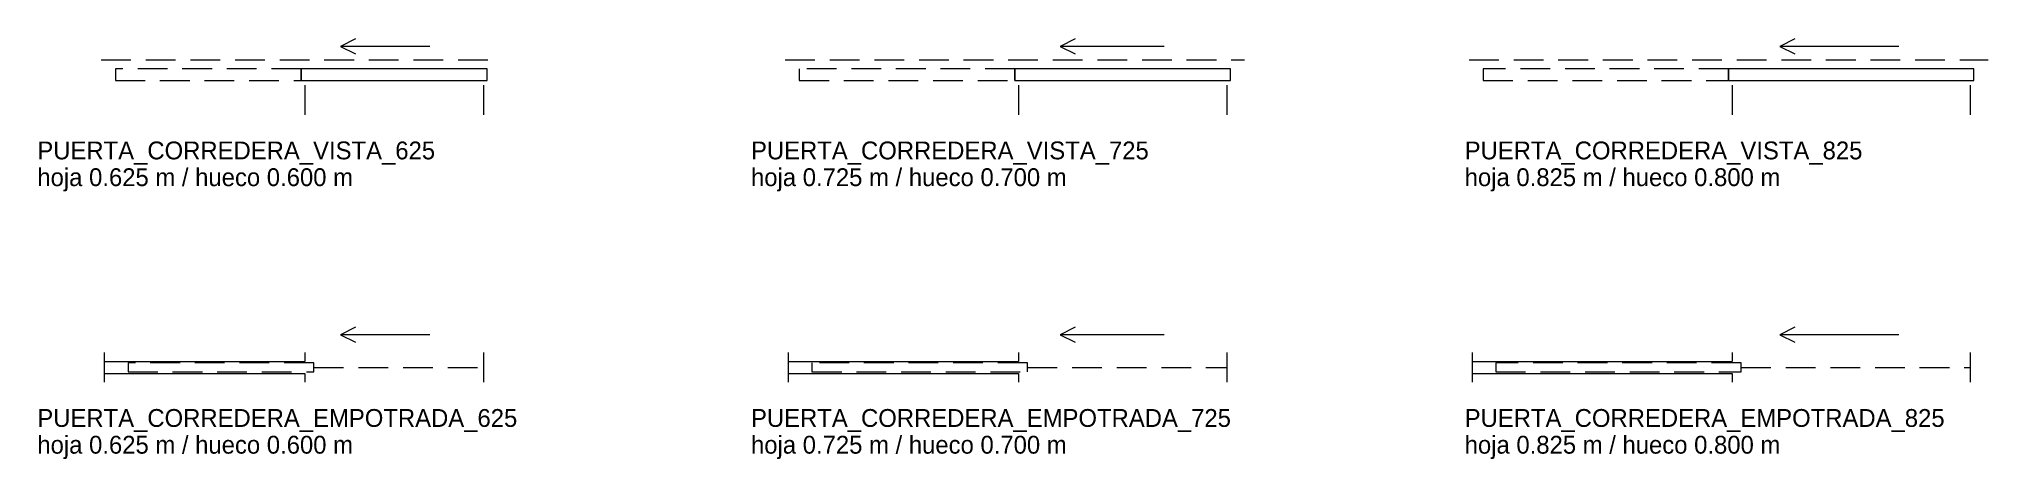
# Model space of a CAD drawing. Header units: centimetres. Extents: x 11 to 666, y -126 to 16.
import ezdxf

# ---------------------------------------------------------------- set-up
doc = ezdxf.new("R2010")
doc.units = ezdxf.units.CM
doc.linetypes.add('OCULTA', pattern=[15, 10, -5])
doc.layers.add('A-CARPINTERIA', color=4, linetype='Continuous', lineweight=18)
doc.layers.add('A-CARPINTERIA-OCULTA', color=4, linetype='OCULTA', lineweight=13)
doc.layers.add('A-TEXTO', color=7, linetype='Continuous')

# ---------------------------------------------------------------- blocks, each defined once
blk = doc.blocks.new('PUERTA_CORREDERA_VISTA_625')
at = {"layer": 'A-CARPINTERIA'}
for points in [[(17, 15.5), (12, 13), (17, 10.5)], [(42, 13), (12, 13)], [(0, 0), (0, -10)], [(60, 0), (60, -10)]]:
    blk.add_lwpolyline(points, dxfattribs=at)
blk.add_lwpolyline([(-1.25, 1.5), (61.25, 1.5), (61.25, 5.5), (-1.25, 5.5)], close=True, dxfattribs=at)
at = {"layer": 'A-CARPINTERIA-OCULTA'}
blk.add_lwpolyline([(-68.5, 8.5), (66, 8.5)], dxfattribs=at)
blk.add_lwpolyline([(-63.75, 1.5), (-1.25, 1.5), (-1.25, 5.5), (-63.75, 5.5)], close=True, dxfattribs=at)
blk = doc.blocks.new('PUERTA_CORREDERA_EMPOTRADA_625')
at = {"layer": 'A-CARPINTERIA'}
for points in [[(17, 8.5), (12, 6), (17, 3.5)], [(-67.5, 0), (-67.5, -10)], [(0, 0), (0, -3)], [(42, 6), (12, 6)], [(60, 0), (60, -10)], [(-67.5, -3), (0, -3)], [(-67.5, -7), (0, -7)], [(0, -7), (0, -10)]]:
    blk.add_lwpolyline(points, dxfattribs=at)
at = {"layer": 'A-CARPINTERIA-OCULTA'}
blk.add_lwpolyline([(-59.5, -6.5), (3, -6.5), (3, -3.5), (-59.5, -3.5)], close=True, dxfattribs=at)
blk.add_lwpolyline([(3, -5), (60, -5)], dxfattribs=at)
blk = doc.blocks.new('PUERTA_CORREDERA_VISTA_725')
at = {"layer": 'A-CARPINTERIA'}
for points in [[(19, 15.5), (14, 13), (19, 10.5)], [(49, 13), (14, 13)], [(0, 0), (0, -10)], [(70, 0), (70, -10)]]:
    blk.add_lwpolyline(points, dxfattribs=at)
blk.add_lwpolyline([(-1.25, 1.5), (71.25, 1.5), (71.25, 5.5), (-1.25, 5.5)], close=True, dxfattribs=at)
at = {"layer": 'A-CARPINTERIA-OCULTA'}
blk.add_lwpolyline([(-78.5, 8.5), (76, 8.5)], dxfattribs=at)
blk.add_lwpolyline([(-73.75, 1.5), (-1.25, 1.5), (-1.25, 5.5), (-73.75, 5.5)], close=True, dxfattribs=at)
blk = doc.blocks.new('PUERTA_CORREDERA_EMPOTRADA_725')
at = {"layer": 'A-CARPINTERIA'}
for points in [[(19, 8.5), (14, 6), (19, 3.5)], [(-77.5, 0), (-77.5, -10)], [(0, 0), (0, -3)], [(49, 6), (14, 6)], [(70, 0), (70, -10)], [(-77.5, -3), (0, -3)], [(-77.5, -7), (0, -7)], [(0, -7), (0, -10)]]:
    blk.add_lwpolyline(points, dxfattribs=at)
at = {"layer": 'A-CARPINTERIA-OCULTA'}
blk.add_lwpolyline([(-69.5, -6.5), (3, -6.5), (3, -3.5), (-69.5, -3.5)], close=True, dxfattribs=at)
blk.add_lwpolyline([(3, -5), (70, -5)], dxfattribs=at)
blk = doc.blocks.new('PUERTA_CORREDERA_VISTA_825')
at = {"layer": 'A-CARPINTERIA'}
for points in [[(21, 15.5), (16, 13), (21, 10.5)], [(56, 13), (16, 13)], [(0, 0), (0, -10)], [(80, 0), (80, -10)]]:
    blk.add_lwpolyline(points, dxfattribs=at)
blk.add_lwpolyline([(-1.25, 1.5), (81.25, 1.5), (81.25, 5.5), (-1.25, 5.5)], close=True, dxfattribs=at)
at = {"layer": 'A-CARPINTERIA-OCULTA'}
blk.add_lwpolyline([(-88.5, 8.5), (86, 8.5)], dxfattribs=at)
blk.add_lwpolyline([(-83.75, 1.5), (-1.25, 1.5), (-1.25, 5.5), (-83.75, 5.5)], close=True, dxfattribs=at)
blk = doc.blocks.new('PUERTA_CORREDERA_EMPOTRADA_825')
at = {"layer": 'A-CARPINTERIA'}
for points in [[(21, 8.5), (16, 6), (21, 3.5)], [(-87.5, 0), (-87.5, -10)], [(0, 0), (0, -3)], [(56, 6), (16, 6)], [(80, 0), (80, -10)], [(-87.5, -3), (0, -3)], [(-87.5, -7), (0, -7)], [(0, -7), (0, -10)]]:
    blk.add_lwpolyline(points, dxfattribs=at)
at = {"layer": 'A-CARPINTERIA-OCULTA'}
blk.add_lwpolyline([(-79.5, -6.5), (3, -6.5), (3, -3.5), (-79.5, -3.5)], close=True, dxfattribs=at)
blk.add_lwpolyline([(3, -5), (80, -5)], dxfattribs=at)

msp = doc.modelspace()

# ---------------------------------------------------------------- block references
for name, p in [('PUERTA_CORREDERA_VISTA_625', (100, 0)), ('PUERTA_CORREDERA_VISTA_725', (340, 0)), ('PUERTA_CORREDERA_VISTA_825', (580, 0)), ('PUERTA_CORREDERA_EMPOTRADA_625', (100, -90)), ('PUERTA_CORREDERA_EMPOTRADA_725', (340, -90)), ('PUERTA_CORREDERA_EMPOTRADA_825', (580, -90))]:
    msp.add_blockref(name, p)

# ---------------------------------------------------------------- texts
at = {"layer": 'A-TEXTO'}
for s, p in [('PUERTA_CORREDERA_VISTA_625', (10, -25)), ('PUERTA_CORREDERA_VISTA_725', (250, -25)), ('PUERTA_CORREDERA_VISTA_825', (490, -25)), ('hoja 0.625 m / hueco 0.600 m', (10, -34)), ('hoja 0.725 m / hueco 0.700 m', (250, -34)), ('hoja 0.825 m / hueco 0.800 m', (490, -34)), ('PUERTA_CORREDERA_EMPOTRADA_625', (10, -115)), ('PUERTA_CORREDERA_EMPOTRADA_725', (250, -115)), ('PUERTA_CORREDERA_EMPOTRADA_825', (490, -115)), ('hoja 0.625 m / hueco 0.600 m', (10, -124)), ('hoja 0.725 m / hueco 0.700 m', (250, -124)), ('hoja 0.825 m / hueco 0.800 m', (490, -124))]:
    msp.add_text(s, height=6, dxfattribs=at).set_placement(p)

doc.saveas('drawing.dxf')
